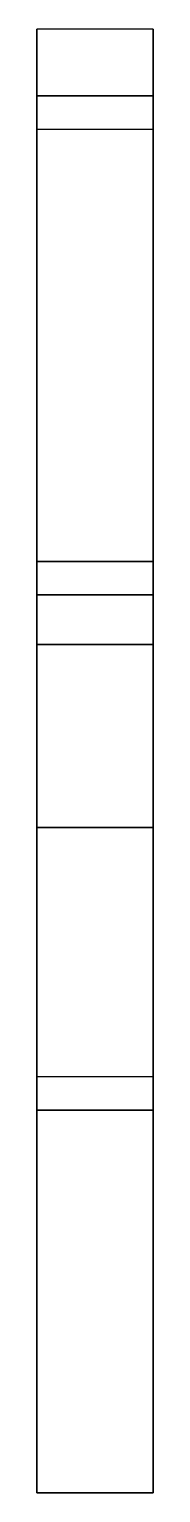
# Model space of a CAD drawing. Extents: x -0.035 to 0.035, y -0.44 to 0.44.
import ezdxf

# ---------------------------------------------------------------- set-up
doc = ezdxf.new("R2010")
doc.units = 0
doc.layers.add('BALANCES', color=4, linetype='CONTINUOUS')

msp = doc.modelspace()

# ---------------------------------------------------------------- linework, layer by layer
at = {"layer": 'BALANCES'}
for points in [[(0.035, 0.4, -0.08), (0.035, 0.44, -0.24), (-0.035, 0.44, -0.24), (-0.035, 0.4, -0.08)], [(-0.035, 0.44, -0.24), (-0.035, 0.38, -0.24), (-0.035, 0.1, -0.08), (-0.035, 0.4, -0.08)], [(0.035, 0.1, -0.08), (0.035, 0.38, -0.24), (0.035, 0.44, -0.24), (0.035, 0.4, -0.08)], [(0.035, 0.12, 0.11), (0.035, 0.4, -0.08), (-0.035, 0.4, -0.08), (-0.035, 0.12, 0.11)], [(-0.035, 0.4, -0.08), (-0.035, -0.21, -0.08), (-0.035, -0.04, 0.12), (-0.035, 0.12, 0.11)], [(0.035, -0.04, 0.12), (0.035, -0.21, -0.08), (0.035, 0.4, -0.08), (0.035, 0.12, 0.11)], [(-0.035, 0.1, -0.08), (-0.035, 0.38, -0.24), (0.035, 0.38, -0.24), (0.035, 0.1, -0.08)], [(-0.035, 0.12, 0.11), (-0.035, -0.04, 0.12), (0.035, -0.04, 0.12), (0.035, 0.12, 0.11)], [(0.035, 0.1, -0.08), (0.035, -0.21, -0.08), (-0.035, -0.21, -0.08), (-0.035, 0.1, -0.08)], [(0.035, 0.07, -0.08), (0.035, 0.07, -0.24), (-0.035, 0.07, -0.24), (-0.035, 0.07, -0.08)], [(-0.035, 0.07, -0.24), (-0.035, -0.44, -0.24), (-0.035, -0.19, -0.08), (-0.035, 0.07, -0.08)], [(0.035, 0.07, -0.24), (0.035, -0.44, -0.24), (-0.035, -0.44, -0.24), (-0.035, 0.07, -0.24)], [(0.035, -0.19, -0.08), (0.035, -0.44, -0.24), (0.035, 0.07, -0.24), (0.035, 0.07, -0.08)], [(-0.035, -0.04, 0.12), (-0.035, -0.21, -0.08), (0.035, -0.21, -0.08), (0.035, -0.04, 0.12)], [(-0.035, -0.19, -0.08), (-0.035, -0.44, -0.24), (0.035, -0.44, -0.24), (0.035, -0.19, -0.08)]]:
    msp.add_3dface(points, dxfattribs=at)

doc.saveas('drawing.dxf')
